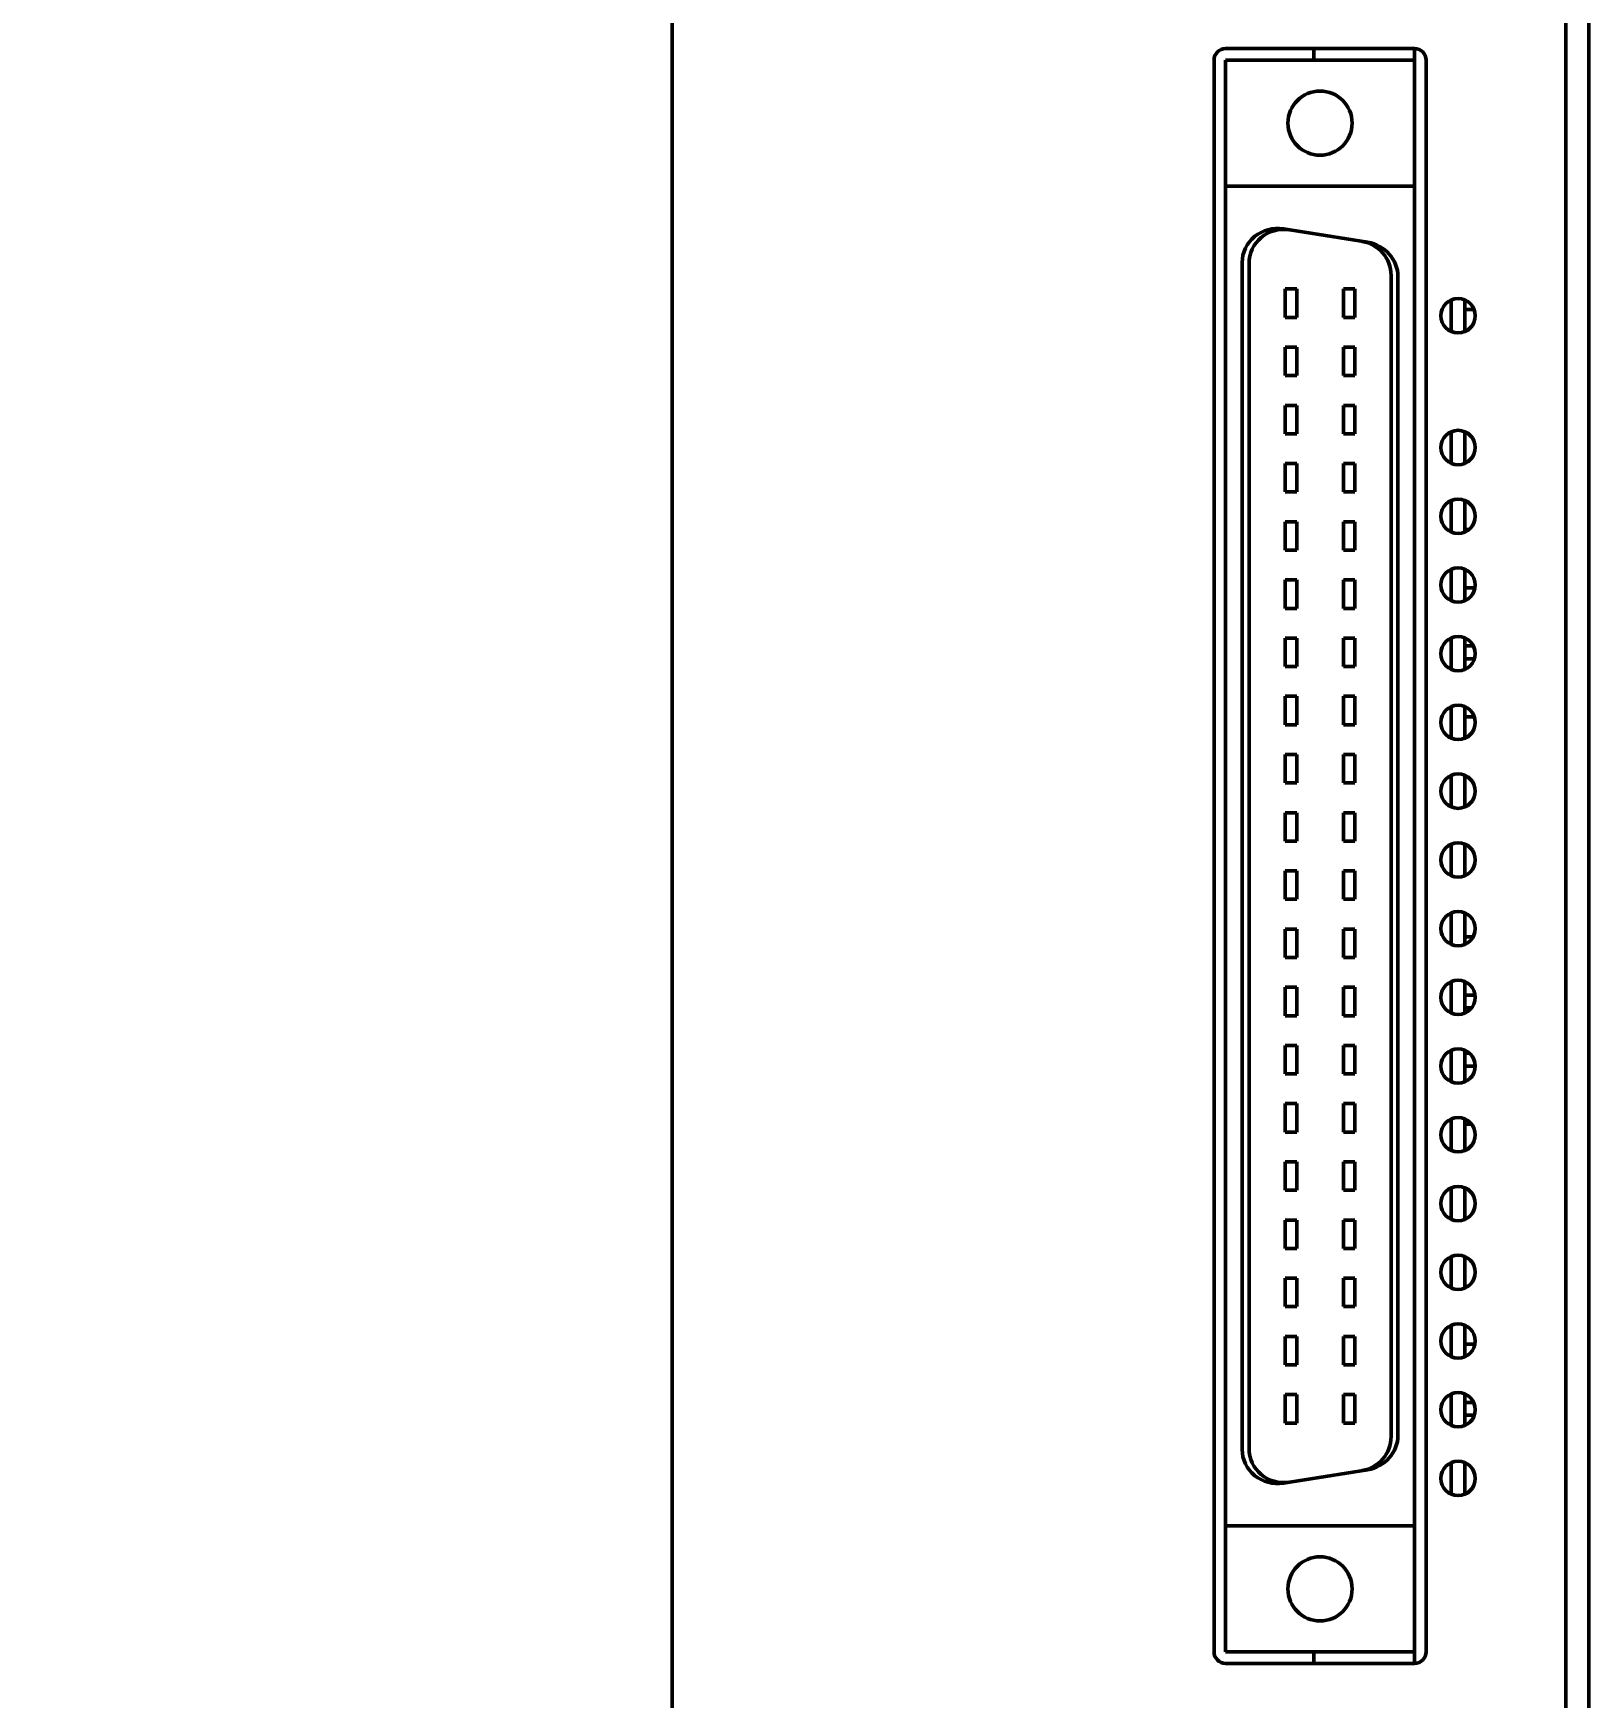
# Model space of a CAD drawing. Header units: millimetres. Extents: x 1550 to 4479, y -401 to 926.
# Drawn here: x 1909.8 to 1977.7, y 436.4 to 509 of the extents above; entities that cross this region are included whole.
import ezdxf

# ---------------------------------------------------------------- set-up
doc = ezdxf.new("R2010")
doc.units = ezdxf.units.MM
doc.header["$LTSCALE"] = 3.5
doc.layers.get('0').update_dxf_attribs({"lineweight": 25})
doc.layers.add('외형선(ISO)', color=7, linetype='Continuous', lineweight=50)
doc.layers.add('치수(ISO)', color=7, linetype='Continuous', lineweight=25)
doc.styles.add('레이블 문자 (JIS)', font='')
doc.styles.get('레이블 문자 (JIS)').set_extended_font_data('Gulim')
doc.dimstyles.new('복사 대상기본값 (JIS)', dxfattribs={"dimscale": 3.5, "dimtxt": 3, "dimasz": 2, "dimexe": 1, "dimexo": 0.5, "dimgap": 0.8, "dimtad": 1, "dimdsep": 46, "dimtxsty": '레이블 문자 (JIS)', "dimblk": 'Filled-1', "dimcen": 0.09, "dimdle": 10, "dimclrd": 256, "dimclre": 256, "dimclrt": 256, "dimazin": 2, "dimtfac": 0.666667, "dimtmove": 0, "dimatfit": 3, "dimldrblk": 'OPEN', "dimfxl": 1, "dimtolj": 1, "dimtzin": 0, "dimlwd": -1, "dimlwe": -1, "dimarcsym": 0})

# ---------------------------------------------------------------- blocks, each defined once
blk = doc.blocks.new('Filled-1')
at = {"color": 0}
for p, q in [((0, 0), (-1, 0.25)), ((-1, 0.25), (-1, -0.25)), ((-1, 0), (0, 0)), ((-1, -0.25), (0, 0))]:
    blk.add_line(p, q, dxfattribs=at)
at = {"color": 0, "flags": 128}
blk.add_lwpolyline([(-1, -0.25), (0, 0), (-1, 0.25), (-1, -0.25)], dxfattribs=at)
at = {"color": 0}
blk.add_solid([(-1, -0.25), (0, 0), (-1, 0.25), (-1, -0.25)], dxfattribs=at)
blk = doc.blocks.new('*D13')
at = {"layer": 'Defpoints', "color": 0}
for p in [(1939.73, 540.675), (1879.714, 358.675), (1939.73, 358.675)]:
    blk.add_point(p, dxfattribs=at)
at = {"layer": '치수(ISO)'}
for p, q in [((1937.98, 540.675), (1876.214, 540.675)), ((1879.714, 533.675), (1879.714, 365.675)), ((1937.98, 358.675), (1876.214, 358.675))]:
    blk.add_line(p, q, dxfattribs=at)
at = {"layer": '치수(ISO)', "linetype": 'ByBlock', "xscale": 7, "yscale": 7, "zscale": 7}
for p, rotation in [((1879.714, 540.675), 90), ((1879.714, 358.675), 270)]:
    blk.add_blockref('Filled-1', p, dxfattribs=dict(at, rotation=rotation))
at = {"layer": '치수(ISO)', "insert": (1866.121, 449.635), "char_height": 10.5, "attachment_point": 2, "rotation": 90, "style": '레이블 문자 (JIS)'}
blk.add_mtext('\\A1;182', dxfattribs=at)
blk = doc.blocks.new('_Open')
at = {"color": 0, "linetype": 'ByBlock', "lineweight": -2}
for p, q in [((-1, 0.167), (0, 0)), ((-1, -0.167), (0, 0)), ((0, 0), (-1, 0))]:
    blk.add_line(p, q, dxfattribs=at)
blk = doc.blocks.new('*D14')
at = {"layer": 'Defpoints', "color": 0}
for p in [(1942.73, 555.675), (1855.714, 343.675), (1950.23, 343.675)]:
    blk.add_point(p, dxfattribs=at)
at = {"layer": '치수(ISO)'}
for p, q in [((1940.98, 555.675), (1852.214, 555.675)), ((1855.714, 548.675), (1855.714, 350.675)), ((1948.48, 343.675), (1852.214, 343.675))]:
    blk.add_line(p, q, dxfattribs=at)
at = {"layer": '치수(ISO)', "linetype": 'ByBlock', "xscale": 7, "yscale": 7, "zscale": 7}
for p, rotation in [((1855.714, 555.675), 90), ((1855.714, 343.675), 270)]:
    blk.add_blockref('Filled-1', p, dxfattribs=dict(at, rotation=rotation))
at = {"layer": '치수(ISO)', "insert": (1842.121, 449.635), "char_height": 10.5, "attachment_point": 2, "rotation": 90, "style": '레이블 문자 (JIS)'}
blk.add_mtext('\\A1;212', dxfattribs=at)

msp = doc.modelspace()

# ---------------------------------------------------------------- linework, layer by layer
at = {"layer": '외형선(ISO)'}
for p, q in [((1937.7302, 358.6747), (1937.7302, 540.6747)), ((1976.7302, 520.6747), (1976.7302, 378.6747)), ((1977.7302, 520.6747), (1977.7302, 378.6747)), ((1961.3802, 438.3547), (1961.3802, 507.8347)), ((1961.8802, 508.3347), (1970.1302, 508.3347)), ((1970.1302, 507.8347), (1961.8802, 507.8347)), ((1961.8802, 502.3347), (1961.8802, 507.8347)), ((1965.7302, 508.3347), (1965.7302, 507.8347)), ((1970.1302, 507.8347), (1970.1302, 508.3347)), ((1970.1302, 502.3347), (1970.1302, 507.8347)), ((1970.6302, 507.8347), (1970.6302, 438.3547)), ((1970.1302, 502.3347), (1961.8802, 502.3347)), ((1961.8802, 443.8547), (1961.8802, 502.3347)), ((1970.1302, 443.8547), (1970.1302, 502.3347)), ((1964.4059, 500.4633), (1968.0738, 499.8824)), ((1962.6052, 447.1872), (1962.6052, 499.0022)), ((1962.9052, 447.2447), (1962.9052, 498.9447)), ((1969.1052, 498.4279), (1969.1052, 498.4379)), ((1969.1052, 498.4279), (1969.1052, 447.7616)), ((1969.4052, 498.3803), (1969.4052, 447.8091)), ((1964.4852, 497.8447), (1964.9852, 497.8447)), ((1964.4852, 496.6047), (1964.4852, 497.8447)), ((1964.9852, 496.6047), (1964.9852, 497.8447)), ((1967.0252, 497.8447), (1967.5252, 497.8447)), ((1967.0252, 496.6047), (1967.0252, 497.8447)), ((1967.5252, 496.6047), (1967.5252, 497.8447)), ((1971.7302, 497.3621), (1971.7302, 495.9873)), ((1971.7302, 495.9873), (1971.7302, 497.3621)), ((1972.3302, 495.9873), (1972.3302, 497.3621)), ((1972.7299, 496.9447), (1972.3302, 496.9447)), ((1964.4852, 496.6047), (1964.9852, 496.6047)), ((1967.0252, 496.6047), (1967.5252, 496.6047)), ((1964.4852, 495.3047), (1964.9852, 495.3047)), ((1964.4852, 494.0647), (1964.4852, 495.3047)), ((1964.9852, 494.0647), (1964.9852, 495.3047)), ((1967.0252, 495.3047), (1967.5252, 495.3047)), ((1967.0252, 494.0647), (1967.0252, 495.3047)), ((1967.5252, 494.0647), (1967.5252, 495.3047)), ((1964.4852, 494.0647), (1964.9852, 494.0647)), ((1967.0252, 494.0647), (1967.5252, 494.0647)), ((1964.4852, 492.7647), (1964.9852, 492.7647)), ((1964.4852, 491.5247), (1964.4852, 492.7647)), ((1964.9852, 491.5247), (1964.9852, 492.7647)), ((1967.0252, 492.7647), (1967.5252, 492.7647)), ((1967.0252, 491.5247), (1967.0252, 492.7647)), ((1967.5252, 491.5247), (1967.5252, 492.7647)), ((1964.4852, 491.5247), (1964.9852, 491.5247)), ((1967.0252, 491.5247), (1967.5252, 491.5247)), ((1971.7302, 491.6121), (1971.7302, 490.2373)), ((1971.7302, 490.2373), (1971.7302, 491.6121)), ((1972.3302, 490.2373), (1972.3302, 491.6121)), ((1964.4852, 490.2247), (1964.9852, 490.2247)), ((1964.4852, 488.9847), (1964.4852, 490.2247)), ((1964.9852, 488.9847), (1964.9852, 490.2247)), ((1967.0252, 490.2247), (1967.5252, 490.2247)), ((1967.0252, 488.9847), (1967.0252, 490.2247)), ((1967.5252, 488.9847), (1967.5252, 490.2247)), ((1964.4852, 488.9847), (1964.9852, 488.9847)), ((1967.0252, 488.9847), (1967.5252, 488.9847)), ((1971.7302, 488.6121), (1971.7302, 487.2373)), ((1971.7302, 487.2373), (1971.7302, 488.6121)), ((1972.3302, 487.2373), (1972.3302, 488.6121)), ((1964.4852, 487.6847), (1964.9852, 487.6847)), ((1964.4852, 486.4447), (1964.4852, 487.6847)), ((1964.9852, 486.4447), (1964.9852, 487.6847)), ((1967.0252, 487.6847), (1967.5252, 487.6847)), ((1967.0252, 486.4447), (1967.0252, 487.6847)), ((1967.5252, 486.4447), (1967.5252, 487.6847)), ((1972.5057, 487.3447), (1972.3302, 487.3447)), ((1964.4852, 486.4447), (1964.9852, 486.4447)), ((1967.0252, 486.4447), (1967.5252, 486.4447)), ((1971.7302, 485.6121), (1971.7302, 484.2373)), ((1971.7302, 484.2373), (1971.7302, 485.6121)), ((1972.3302, 484.2373), (1972.3302, 485.6121)), ((1964.4852, 485.1447), (1964.9852, 485.1447)), ((1964.4852, 483.9047), (1964.4852, 485.1447)), ((1964.9852, 483.9047), (1964.9852, 485.1447)), ((1967.0252, 485.1447), (1967.5252, 485.1447)), ((1967.0252, 483.9047), (1967.0252, 485.1447)), ((1967.5252, 483.9047), (1967.5252, 485.1447)), ((1972.7705, 484.8047), (1972.3302, 484.8047)), ((1964.4852, 483.9047), (1964.9852, 483.9047)), ((1967.0252, 483.9047), (1967.5252, 483.9047)), ((1972.3465, 484.2447), (1972.3302, 484.2447)), ((1964.4852, 482.6047), (1964.9852, 482.6047)), ((1964.4852, 481.3647), (1964.4852, 482.6047)), ((1964.9852, 481.3647), (1964.9852, 482.6047)), ((1967.0252, 482.6047), (1967.5252, 482.6047)), ((1967.0252, 481.3647), (1967.0252, 482.6047)), ((1967.5252, 481.3647), (1967.5252, 482.6047)), ((1971.7302, 482.6121), (1971.7302, 481.2373)), ((1971.7302, 481.2373), (1971.7302, 482.6121)), ((1972.3302, 481.2373), (1972.3302, 482.6121)), ((1972.6987, 482.2647), (1972.3302, 482.2647)), ((1972.7472, 481.7047), (1972.3302, 481.7047)), ((1964.4852, 481.3647), (1964.9852, 481.3647)), ((1967.0252, 481.3647), (1967.5252, 481.3647)), ((1964.4852, 480.0647), (1964.9852, 480.0647)), ((1964.4852, 478.8247), (1964.4852, 480.0647)), ((1964.9852, 478.8247), (1964.9852, 480.0647)), ((1967.0252, 480.0647), (1967.5252, 480.0647)), ((1967.0252, 478.8247), (1967.0252, 480.0647)), ((1967.5252, 478.8247), (1967.5252, 480.0647)), ((1971.7302, 479.6121), (1971.7302, 478.2373)), ((1971.7302, 478.2373), (1971.7302, 479.6121)), ((1972.3302, 478.2373), (1972.3302, 479.6121)), ((1964.4852, 478.8247), (1964.9852, 478.8247)), ((1967.0252, 478.8247), (1967.5252, 478.8247)), ((1972.7407, 479.1647), (1972.3302, 479.1647)), ((1964.4852, 477.5247), (1964.9852, 477.5247)), ((1964.4852, 476.2847), (1964.4852, 477.5247)), ((1964.9852, 476.2847), (1964.9852, 477.5247)), ((1967.0252, 477.5247), (1967.5252, 477.5247)), ((1967.0252, 476.2847), (1967.0252, 477.5247)), ((1967.5252, 476.2847), (1967.5252, 477.5247)), ((1971.7302, 476.6121), (1971.7302, 475.2373)), ((1971.7302, 475.2373), (1971.7302, 476.6121)), ((1972.3302, 475.2373), (1972.3302, 476.6121)), ((1964.4852, 476.2847), (1964.9852, 476.2847)), ((1967.0252, 476.2847), (1967.5252, 476.2847)), ((1964.4852, 474.9847), (1964.9852, 474.9847)), ((1964.4852, 473.7447), (1964.4852, 474.9847)), ((1964.9852, 473.7447), (1964.9852, 474.9847)), ((1967.0252, 474.9847), (1967.5252, 474.9847)), ((1967.0252, 473.7447), (1967.0252, 474.9847)), ((1967.5252, 473.7447), (1967.5252, 474.9847)), ((1964.4852, 473.7447), (1964.9852, 473.7447)), ((1967.0252, 473.7447), (1967.5252, 473.7447)), ((1971.7302, 473.6121), (1971.7302, 472.2373)), ((1971.7302, 472.2373), (1971.7302, 473.6121)), ((1972.3302, 472.2373), (1972.3302, 473.6121)), ((1964.4852, 472.4447), (1964.9852, 472.4447)), ((1964.4852, 471.2047), (1964.4852, 472.4447)), ((1964.9852, 471.2047), (1964.9852, 472.4447)), ((1967.0252, 472.4447), (1967.5252, 472.4447)), ((1967.0252, 471.2047), (1967.0252, 472.4447)), ((1967.5252, 471.2047), (1967.5252, 472.4447)), ((1964.4852, 471.2047), (1964.9852, 471.2047)), ((1967.0252, 471.2047), (1967.5252, 471.2047)), ((1971.7302, 470.6121), (1971.7302, 469.2373)), ((1971.7302, 469.2373), (1971.7302, 470.6121)), ((1972.3302, 469.2373), (1972.3302, 470.6121)), ((1964.4852, 469.9047), (1964.9852, 469.9047)), ((1964.4852, 468.6647), (1964.4852, 469.9047)), ((1964.9852, 468.6647), (1964.9852, 469.9047)), ((1967.0252, 469.9047), (1967.5252, 469.9047)), ((1967.0252, 468.6647), (1967.0252, 469.9047)), ((1967.5252, 468.6647), (1967.5252, 469.9047)), ((1972.6881, 469.5647), (1972.3302, 469.5647)), ((1964.4852, 468.6647), (1964.9852, 468.6647)), ((1967.0252, 468.6647), (1967.5252, 468.6647)), ((1964.4852, 467.3647), (1964.9852, 467.3647)), ((1964.4852, 466.1247), (1964.4852, 467.3647)), ((1964.9852, 466.1247), (1964.9852, 467.3647)), ((1967.0252, 467.3647), (1967.5252, 467.3647)), ((1967.0252, 466.1247), (1967.0252, 467.3647)), ((1967.5252, 466.1247), (1967.5252, 467.3647)), ((1971.7302, 467.6121), (1971.7302, 466.2373)), ((1971.7302, 466.2373), (1971.7302, 467.6121)), ((1972.3302, 466.2373), (1972.3302, 467.6121)), ((1972.7735, 467.0247), (1972.3302, 467.0247)), ((1972.6225, 466.4647), (1972.3302, 466.4647)), ((1964.4852, 466.1247), (1964.9852, 466.1247)), ((1967.0252, 466.1247), (1967.5252, 466.1247)), ((1964.4852, 464.8247), (1964.9852, 464.8247)), ((1964.4852, 463.5847), (1964.4852, 464.8247)), ((1964.9852, 463.5847), (1964.9852, 464.8247)), ((1967.0252, 464.8247), (1967.5252, 464.8247)), ((1967.0252, 463.5847), (1967.0252, 464.8247)), ((1967.5252, 463.5847), (1967.5252, 464.8247)), ((1971.7302, 464.6121), (1971.7302, 463.2373)), ((1971.7302, 463.2373), (1971.7302, 464.6121)), ((1972.3302, 463.2373), (1972.3302, 464.6121)), ((1972.5291, 464.4847), (1972.3302, 464.4847)), ((1964.4852, 463.5847), (1964.9852, 463.5847)), ((1967.0252, 463.5847), (1967.5252, 463.5847)), ((1972.7802, 463.9247), (1972.3302, 463.9247)), ((1964.4852, 462.2847), (1964.9852, 462.2847)), ((1964.4852, 461.0447), (1964.4852, 462.2847)), ((1964.9852, 461.0447), (1964.9852, 462.2847)), ((1967.0252, 462.2847), (1967.5252, 462.2847)), ((1967.0252, 461.0447), (1967.0252, 462.2847)), ((1967.5252, 461.0447), (1967.5252, 462.2847)), ((1971.7302, 461.6121), (1971.7302, 460.2373)), ((1971.7302, 460.2373), (1971.7302, 461.6121)), ((1972.3302, 460.2373), (1972.3302, 461.6121)), ((1972.6225, 461.3847), (1972.3302, 461.3847)), ((1964.4852, 461.0447), (1964.9852, 461.0447)), ((1967.0252, 461.0447), (1967.5252, 461.0447)), ((1964.4852, 459.7447), (1964.9852, 459.7447)), ((1964.4852, 458.5047), (1964.4852, 459.7447)), ((1964.9852, 458.5047), (1964.9852, 459.7447)), ((1967.0252, 459.7447), (1967.5252, 459.7447)), ((1967.0252, 458.5047), (1967.0252, 459.7447)), ((1967.5252, 458.5047), (1967.5252, 459.7447)), ((1964.4852, 458.5047), (1964.9852, 458.5047)), ((1967.0252, 458.5047), (1967.5252, 458.5047)), ((1971.7302, 458.6121), (1971.7302, 457.2373)), ((1971.7302, 457.2373), (1971.7302, 458.6121)), ((1972.3302, 457.2373), (1972.3302, 458.6121)), ((1964.4852, 457.2047), (1964.9852, 457.2047)), ((1964.4852, 455.9647), (1964.4852, 457.2047)), ((1964.9852, 455.9647), (1964.9852, 457.2047)), ((1967.0252, 457.2047), (1967.5252, 457.2047)), ((1967.0252, 455.9647), (1967.0252, 457.2047)), ((1967.5252, 455.9647), (1967.5252, 457.2047)), ((1964.4852, 455.9647), (1964.9852, 455.9647)), ((1967.0252, 455.9647), (1967.5252, 455.9647)), ((1971.7302, 455.6121), (1971.7302, 454.2373)), ((1971.7302, 454.2373), (1971.7302, 455.6121)), ((1972.3302, 454.2373), (1972.3302, 455.6121)), ((1964.4852, 454.6647), (1964.9852, 454.6647)), ((1964.4852, 453.4247), (1964.4852, 454.6647)), ((1964.9852, 453.4247), (1964.9852, 454.6647)), ((1967.0252, 454.6647), (1967.5252, 454.6647)), ((1967.0252, 453.4247), (1967.0252, 454.6647)), ((1967.5252, 453.4247), (1967.5252, 454.6647)), ((1972.4802, 454.3247), (1972.3302, 454.3247)), ((1964.4852, 453.4247), (1964.9852, 453.4247)), ((1967.0252, 453.4247), (1967.5252, 453.4247)), ((1971.7302, 452.6121), (1971.7302, 451.2373)), ((1971.7302, 451.2373), (1971.7302, 452.6121)), ((1972.3302, 451.2373), (1972.3302, 452.6121)), ((1964.4852, 452.1247), (1964.9852, 452.1247)), ((1964.4852, 450.8847), (1964.4852, 452.1247)), ((1964.9852, 450.8847), (1964.9852, 452.1247)), ((1967.0252, 452.1247), (1967.5252, 452.1247)), ((1967.0252, 450.8847), (1967.0252, 452.1247)), ((1967.5252, 450.8847), (1967.5252, 452.1247)), ((1972.767, 451.7847), (1972.3302, 451.7847)), ((1964.4852, 450.8847), (1964.9852, 450.8847)), ((1967.0252, 450.8847), (1967.5252, 450.8847)), ((1964.4852, 449.5847), (1964.9852, 449.5847)), ((1964.4852, 448.3447), (1964.4852, 449.5847)), ((1964.9852, 448.3447), (1964.9852, 449.5847)), ((1967.0252, 448.3447), (1967.0252, 449.5847)), ((1967.0252, 449.5847), (1967.5252, 449.5847)), ((1967.5252, 448.3447), (1967.5252, 449.5847)), ((1971.7302, 449.6121), (1971.7302, 448.2373)), ((1971.7302, 448.2373), (1971.7302, 449.6121)), ((1972.3302, 448.2373), (1972.3302, 449.6121)), ((1972.7085, 449.2447), (1972.3302, 449.2447)), ((1964.4852, 448.3447), (1964.9852, 448.3447)), ((1967.0252, 448.3447), (1967.5252, 448.3447)), ((1972.7407, 448.6847), (1972.3302, 448.6847)), ((1969.1052, 447.7515), (1969.1052, 447.7616)), ((1968.0738, 446.3071), (1964.4059, 445.7261)), ((1971.7302, 446.6121), (1971.7302, 445.2373)), ((1971.7302, 445.2373), (1971.7302, 446.6121)), ((1972.3302, 445.2373), (1972.3302, 446.6121)), ((1970.1302, 443.8547), (1961.8802, 443.8547)), ((1961.8802, 438.3547), (1961.8802, 443.8547)), ((1970.1302, 438.3547), (1970.1302, 443.8547)), ((1970.1302, 438.3547), (1961.8802, 438.3547)), ((1965.7302, 438.3547), (1965.7302, 437.8547)), ((1970.1302, 437.8547), (1970.1302, 438.3547)), ((1970.1302, 437.8547), (1961.8802, 437.8547))]:
    msp.add_line(p, q, dxfattribs=at)
for centre, radius in [((1966.0052, 505.0847), 1.4), ((1972.0302, 496.6747), 0.75), ((1972.0302, 490.9247), 0.75), ((1972.0302, 487.9247), 0.75), ((1972.0302, 484.9247), 0.75), ((1972.0302, 481.9247), 0.75), ((1972.0302, 478.9247), 0.75), ((1972.0302, 475.9247), 0.75), ((1972.0302, 472.9247), 0.75), ((1972.0302, 469.9247), 0.75), ((1972.0302, 466.9247), 0.75), ((1972.0302, 463.9247), 0.75), ((1972.0302, 460.9247), 0.75), ((1972.0302, 457.9247), 0.75), ((1972.0302, 454.9247), 0.75), ((1972.0302, 451.9247), 0.75), ((1972.0302, 448.9247), 0.75), ((1972.0302, 445.9247), 0.75), ((1966.0052, 441.1047), 1.4)]:
    msp.add_circle(centre, radius, dxfattribs=at)
for centre, radius, start, end in [((1961.8802, 507.8347), 0.5, 90, 180), ((1970.1302, 507.8347), 0.5, 0, 90), ((1964.4052, 498.9447), 1.5, 81, 179.617483), ((1967.6052, 498.4379), 1.5, 0, 81), ((1967.6052, 447.7515), 1.5, 279, 0), ((1964.4052, 447.2447), 1.5, 180.382517, 279), ((1961.8802, 438.3547), 0.5, 180, 270), ((1970.1302, 438.3547), 0.5, 270, 0)]:
    msp.add_arc(centre, radius, start, end, dxfattribs=at)
for centre, major_axis, start_param, end_param in [((1964.1712, 498.9818), (-1.5484, 0.2452), 4.712389, 6.4335888), ((1967.8391, 498.4008), (1.5484, -0.2452), 0.1504035, 1.5707963), ((1967.8391, 447.7886), (1.5484, 0.2452), 4.712389, 6.1327819), ((1964.1712, 447.2077), (-1.5484, -0.2452), 6.1327819, 7.8539816)]:
    msp.add_ellipse(centre, major_axis=major_axis, ratio=0.9568359, start_param=start_param, end_param=end_param, dxfattribs=at)
for points in [[(1962.9052, 498.9447), (1962.9052, 498.948), (1962.9052, 498.9514), (1962.9052, 498.9547)], [(1962.9052, 447.2347), (1962.9052, 447.238), (1962.9052, 447.2414), (1962.9052, 447.2447)]]:
    msp.add_open_spline(points, degree=3, dxfattribs=at)

# ---------------------------------------------------------------- dimensions: what is measured, and where the dimension line sits
at = {"layer": '치수(ISO)'}
for base, p1, p2, picture, middle in [((1855.7142, 343.6747), (1942.7302, 555.6747), (1950.2302, 343.6747), '*D14', (1855.7142, 449.6347)), ((1879.7142, 358.6747), (1939.7302, 540.6747), (1939.7302, 358.6747), '*D13', (1879.7142, 449.6347))]:
    dim = msp.add_linear_dim(base=base, p1=p1, p2=p2, angle=270, dimstyle='복사 대상기본값 (JIS)', override={"dimgap": 0.8, "dimdec": 2, "dimtol": 0, "dimlim": 0, "dimtp": 0, "dimtm": 0, "dimtdec": 2, "dimtofl": 0, "dimatfit": 1}, dxfattribs=at)
    dim.commit()
    dim.dimension.update_dxf_attribs({"geometry": picture, "text_midpoint": middle, "dimtype": 160})

doc.saveas('drawing.dxf')
